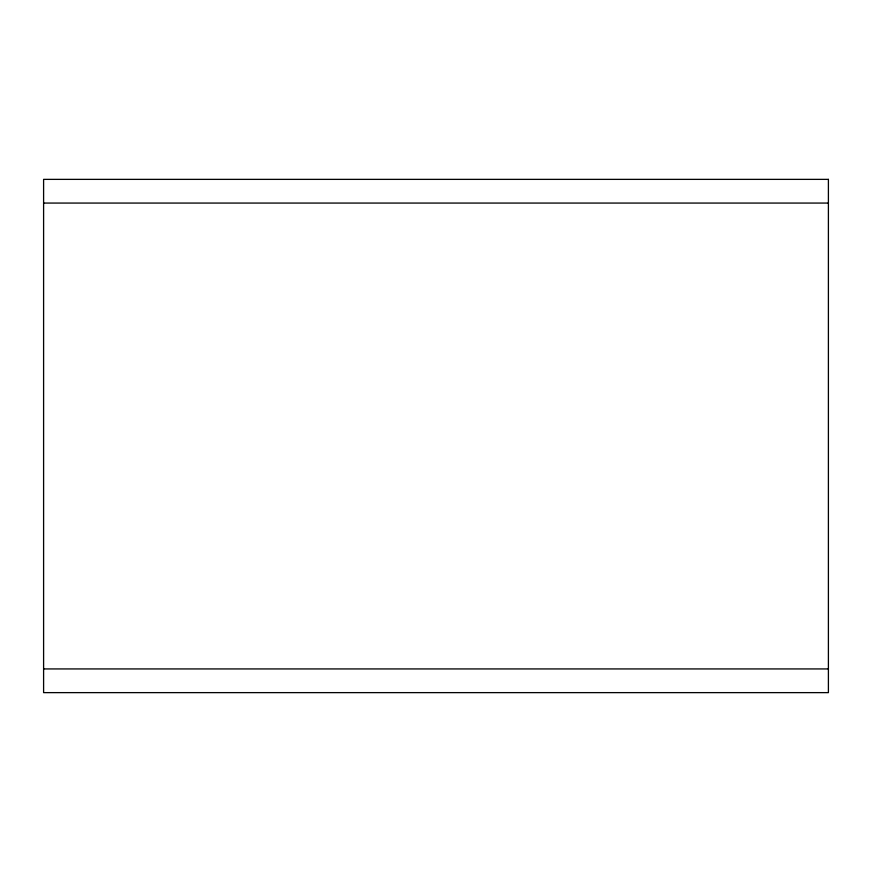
<?xml version="1.0" encoding="UTF-8"?>
<svg xmlns="http://www.w3.org/2000/svg" width="872" height="872" viewBox="0 0 872 872"><rect width="100%" height="100%" fill="white"/><g stroke="black" fill="none" stroke-linecap="round" stroke-linejoin="round"><path stroke-width="1.31" d="M43.6 203.067L828.4 203.067M43.6 668.933L828.4 668.933M828.4 179.37L43.6 179.37L43.6 692.63L828.4 692.63L828.4 179.37"/></g></svg>
